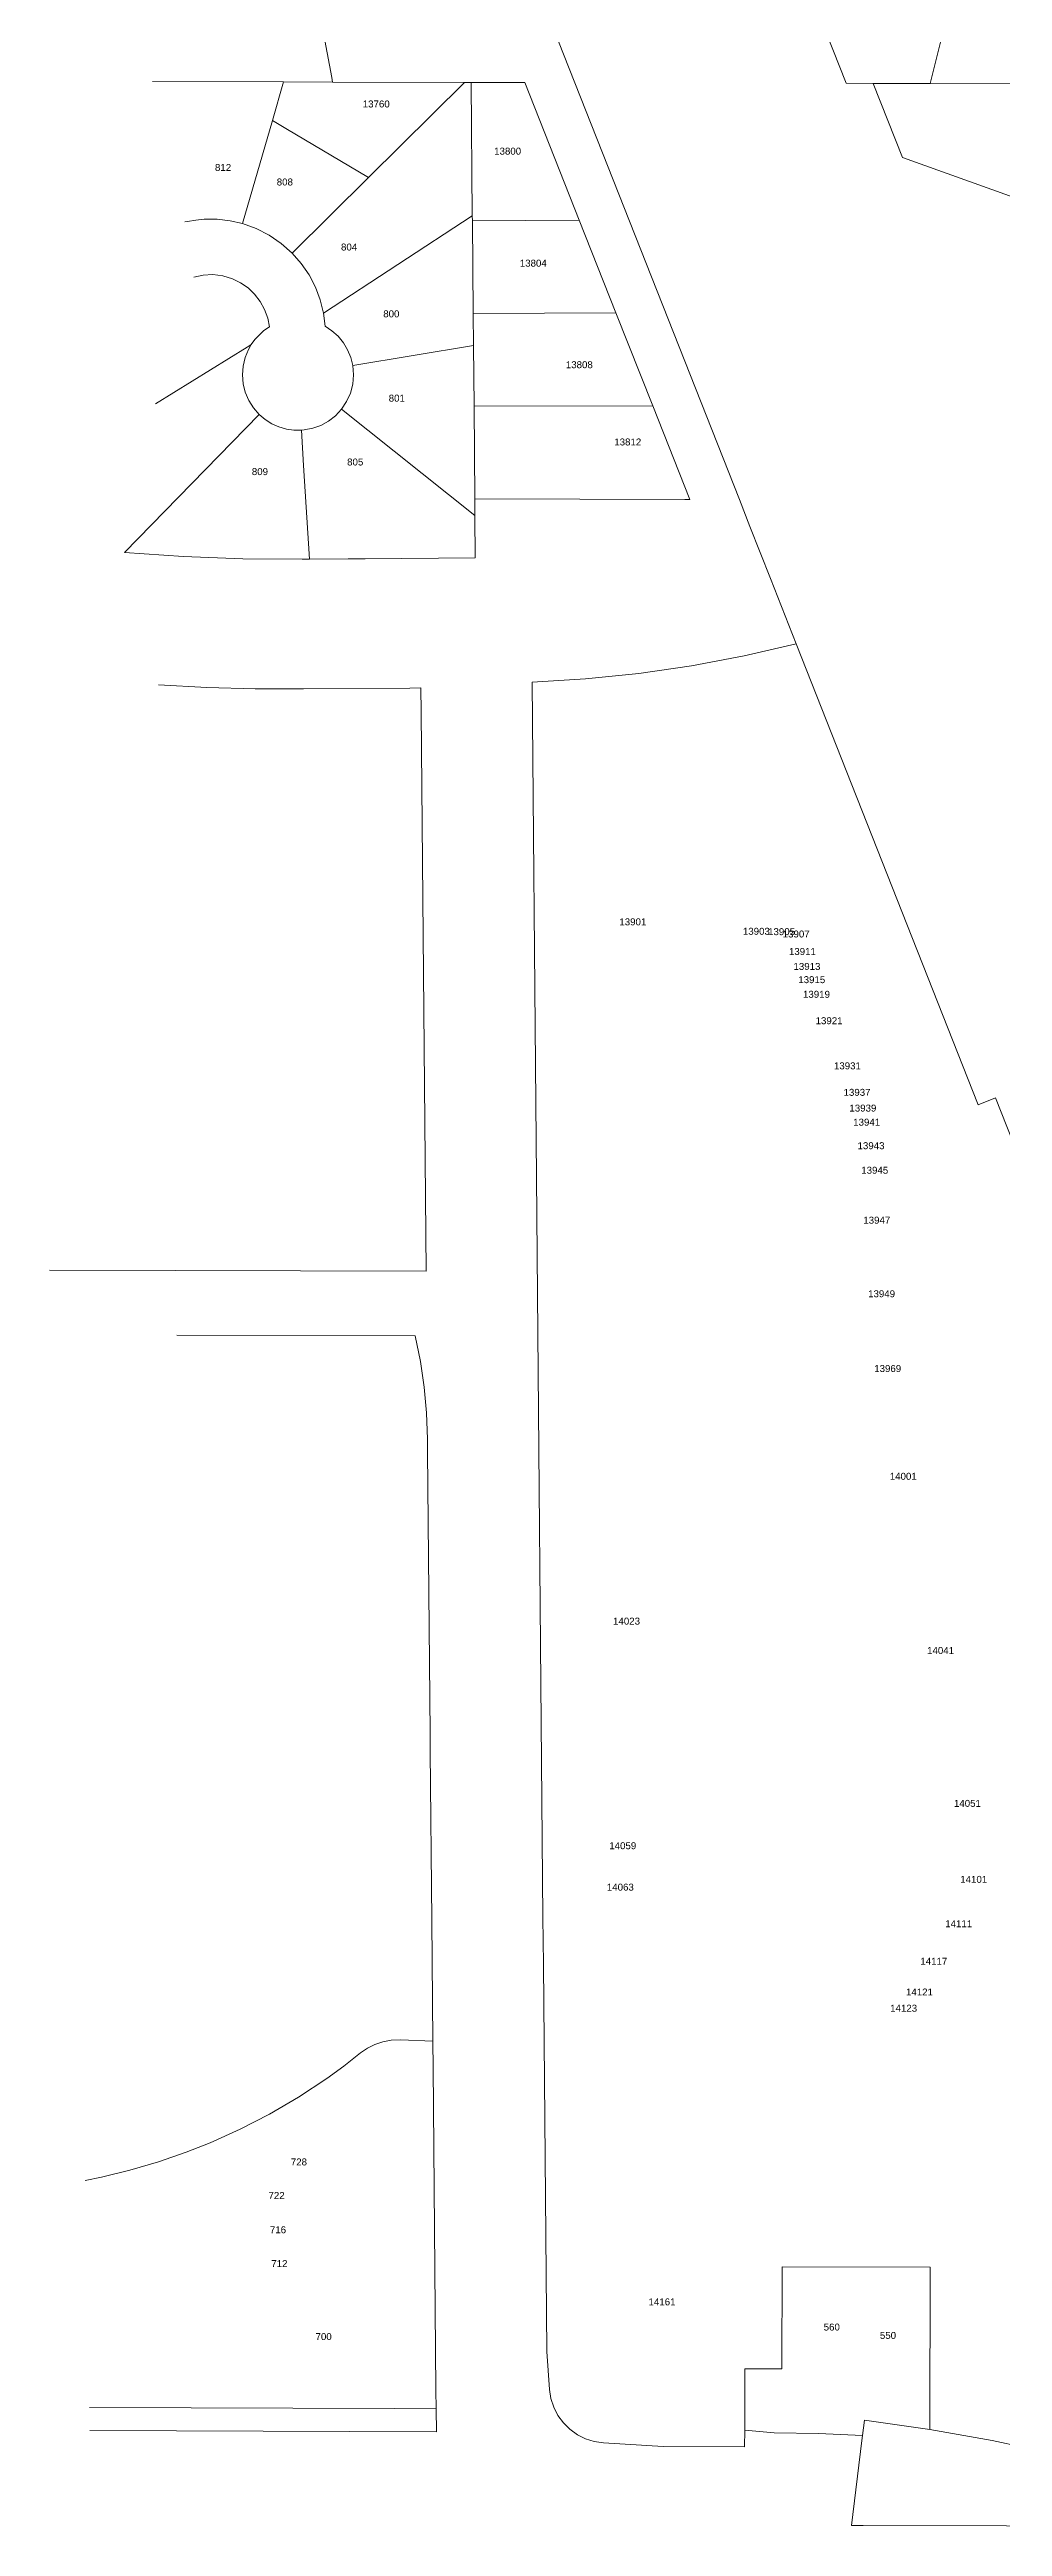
# Model space of a CAD drawing. Header units: feet. Extents: x 865220 to 2822444, y -2240498 to 975731.
# Drawn here: x 2809185 to 2810215, y 965543 to 968217 of the extents above; entities that cross this region are included whole.
import ezdxf
from ezdxf.enums import TextEntityAlignment as Align

# ---------------------------------------------------------------- set-up
doc = ezdxf.new("R2010")
doc.units = ezdxf.units.FT
doc.header["$LTSCALE"] = 0.015
doc.header["$MEASUREMENT"] = 0
doc.layers.add('Dakota County Addresses', color=7, linetype='Continuous')
doc.layers.add('Dakota County Parcels', color=7, linetype='Continuous')
doc.styles.add('Dimensions 100', font='arial.ttf')

# ---------------------------------------------------------------- blocks, each defined once
blk = doc.blocks.new('ACMAP_ANN_TEMPLATE_Dakota County Addresses')
at = {"layer": 'Dakota County Addresses', "style": 'Dimensions 100'}
blk.add_attdef('DakotaCountyAddress', text='', height=50, dxfattribs=at).set_placement((0, 0), align=Align.CENTER)

msp = doc.modelspace()

# ---------------------------------------------------------------- linework, layer by layer
at = {"layer": 'Dakota County Parcels', "lineweight": 5}
for p, q in [((2810136.3, 968179.7), (2810176.9, 968341.5)), ((2809468.6, 968301.3), (2809490.2, 968186.4)), ((2810009, 968273.2), (2810045.8, 968180.2)), ((2809729, 968240.8), (2809752.8, 968180.7)), ((2809296.8, 968181.9), (2809438.3, 968181.5)), ((2809426.2, 968139.9), (2809438.3, 968181.5)), ((2809438.3, 968181.5), (2809491.1, 968181.4)), ((2809490.2, 968186.4), (2809491.1, 968181.4)), ((2809491.1, 968181.4), (2809633.7, 968181)), ((2809529.9, 968078.3), (2809633.7, 968181)), ((2809633.7, 968181), (2809640.8, 968181)), ((2809640.8, 968181), (2809698.9, 968180.8)), ((2809642, 968037.1), (2809640.8, 968181)), ((2809698.9, 968180.8), (2809757.6, 968032.5)), ((2809752.8, 968180.7), (2809930.6, 967730.8)), ((2810045.8, 968180.2), (2810074.9, 968179.8)), ((2810074.9, 968179.8), (2810136.3, 968179.7)), ((2810074.9, 968179.8), (2810106.5, 968099.9)), ((2810136.3, 968179.7), (2810236.3, 968179.4)), ((2809394, 968028.7), (2809426.2, 968139.9)), ((2810106.5, 968099.9), (2810293, 968033.3)), ((2809447.6, 967996.9), (2809529.9, 968078.3)), ((2809481.4, 967931.8), (2809642, 968037.1)), ((2809642.1, 968031.5), (2809642, 968037.1)), ((2809642.1, 968031.5), (2809757.6, 968032.5)), ((2809643, 967931.5), (2809642.1, 968031.5)), ((2809757.6, 968032.5), (2809797.2, 967932.2)), ((2809483.1, 967917.9), (2809481.4, 967931.8)), ((2809643, 967931.5), (2809797.2, 967932.2)), ((2809797.2, 967932.2), (2809836.9, 967831.8)), ((2809643.3, 967897.2), (2809643, 967931.5)), ((2809401.7, 967897.1), (2809403.3, 967898.1)), ((2809512.9, 967875.4), (2809643.3, 967897.2)), ((2809643.9, 967831.5), (2809643.3, 967897.2)), ((2809500.7, 967828.3), (2809644.9, 967713.7)), ((2809643.9, 967831.5), (2809836.9, 967831.8)), ((2809644.8, 967731.5), (2809643.9, 967831.5)), ((2809836.9, 967831.8), (2809876.8, 967730.9)), ((2809266.5, 967673.7), (2809411.8, 967822.6)), ((2809644.8, 967731.5), (2809871.4, 967730.9)), ((2809644.9, 967713.7), (2809644.8, 967731.5)), ((2809871.4, 967730.9), (2809876.8, 967730.9)), ((2809930.6, 967730.8), (2809941.8, 967701.8)), ((2809645.3, 967667.9), (2809644.9, 967713.7)), ((2809458.3, 967666.3), (2809466.3, 967666.4)), ((2809991.9, 967575.1), (2810188.4, 967077.6)), ((2810188.4, 967077.6), (2810207, 967085)), ((2810207, 967085), (2810394.4, 966610.7)), ((2809185.5, 966899.2), (2809592.2, 966898.2)), ((2809322.9, 966828.9), (2809580.4, 966828.2)), ((2809593.8, 966703.4), (2809593.6, 966716.9)), ((2809599.5, 966067), (2809564.4, 966068.5)), ((2809976.3, 965713.4), (2809976.5, 965823.3)), ((2809976.5, 965823.3), (2810136.5, 965823)), ((2810136.5, 965823), (2810136.1, 965648)), ((2809725.5, 965691.2), (2809722.5, 965732)), ((2809936.2, 965647.3), (2809936.3, 965713.4)), ((2809936.3, 965713.4), (2809976.3, 965713.4)), ((2809603.2, 965645.3), (2809603, 965670.3)), ((2809229, 965646.7), (2809603.2, 965645.3)), ((2809783.7, 965633.5), (2809848, 965629.4)), ((2809936.1, 965629.3), (2809936.2, 965647.3)), ((2809936.2, 965647.3), (2809968.1, 965644.4)), ((2810062.8, 965636.1), (2810051.6, 965544.3)), ((2810136.1, 965648), (2810065.4, 965657.9)), ((2809848, 965629.4), (2809936.1, 965629.3))]:
    msp.add_line(p, q, dxfattribs=at)
for points in [[(2809426.2, 968139.9), (2809442.6, 968130.2), (2809518.4, 968085.1), (2809529.9, 968078.3)], [(2809394, 968028.7), (2809380.4, 968031.8), (2809366.5, 968033.4), (2809352.6, 968033.4), (2809343.4, 968032.5), (2809334.4, 968031), (2809331.7, 968030.4)], [(2809447.6, 967996.9), (2809435.8, 968007.3), (2809422.8, 968016.2), (2809408.8, 968023.4), (2809394, 968028.7)], [(2809481.4, 967931.8), (2809477.9, 967946.3), (2809472.6, 967960.2), (2809465.8, 967973.4), (2809457.4, 967985.7), (2809447.6, 967996.9)], [(2809423, 967917.1), (2809421.1, 967926.7), (2809417.8, 967936), (2809413, 967944.6), (2809407, 967952.4), (2809399.9, 967959.2), (2809391.9, 967964.8), (2809383, 967969.1), (2809372.6, 967972.2), (2809361.8, 967973.6), (2809351.4, 967973.1), (2809341.2, 967970.9)], [(2809423, 967917.1), (2809417.1, 967913.1), (2809411.8, 967908.4), (2809407.3, 967903.5), (2809403.3, 967898.1)], [(2809512.9, 967875.4), (2809510.8, 967884.1), (2809507.4, 967892.4), (2809502.8, 967900.1), (2809497.2, 967907), (2809490.5, 967913), (2809483.1, 967917.9)], [(2809300, 967834.3), (2809399.1, 967895.4), (2809401.7, 967897.1)], [(2809403.3, 967898.1), (2809400.3, 967892.8), (2809396.7, 967884), (2809394.5, 967874.8), (2809393.8, 967865.3), (2809394.6, 967855.8), (2809396.8, 967846.6), (2809400.6, 967837.9), (2809405.6, 967829.8), (2809411.8, 967822.6)], [(2809500.7, 967828.3), (2809506.3, 967836.6), (2809510.4, 967845.8), (2809512.9, 967855.5), (2809513.8, 967865.4), (2809512.9, 967875.4)], [(2809457.5, 967805.7), (2809460.4, 967805.9), (2809469.7, 967807.7), (2809478.5, 967810.9), (2809486.8, 967815.5), (2809494.3, 967821.3), (2809500.7, 967828.3)], [(2809411.8, 967822.6), (2809418.3, 967817.2), (2809425.4, 967812.7), (2809433.1, 967809.2), (2809441.3, 967806.9), (2809449.4, 967805.7), (2809457.5, 967805.7)], [(2809457.5, 967805.7), (2809459.9, 967767.7), (2809466.3, 967666.4)], [(2809941.8, 967701.8), (2809964.1, 967645.6), (2809991.9, 967575.1)], [(2809266.5, 967673.7), (2809330.3, 967669.3), (2809394.3, 967666.8), (2809458.3, 967666.3)], [(2809466.3, 967666.4), (2809508.1, 967666.7), (2809526.3, 967666.9), (2809645.3, 967667.9)], [(2809706.6, 967533.7), (2809764.2, 967537.2), (2809821.7, 967543.1), (2809878.9, 967551.4), (2809935.6, 967562), (2809991.9, 967575.1)], [(2809722.5, 965732), (2809718.8, 966150.1), (2809718.3, 966200.6), (2809711.3, 966999.8), (2809710.6, 967079.7), (2809706.6, 967533.7)], [(2809303.2, 967530.7), (2809355.3, 967528), (2809407.4, 967526.5), (2809459.6, 967526.4)], [(2809459.6, 967526.4), (2809574.5, 967527.4), (2809586.6, 967527.5)], [(2809592.2, 966898.2), (2809586.8, 967501.5), (2809586.6, 967527.5)], [(2809593.6, 966716.9), (2809592.6, 966745), (2809590.1, 966772.9), (2809586, 966800.7), (2809580.4, 966828.2)], [(2809596.6, 966389.5), (2809596.5, 966399.5), (2809593.8, 966703.4)], [(2809599.5, 966067), (2809598.3, 966197.5), (2809596.7, 966379.5), (2809596.6, 966389.5)], [(2809564.4, 966068.5), (2809554.5, 966068.1), (2809545.5, 966066.4), (2809536.9, 966063.5), (2809528.8, 966059.5), (2809521.3, 966054.3)], [(2809599.7, 966045.2), (2809599.5, 966059.7), (2809599.5, 966067)], [(2809521.3, 966054.3), (2809503.3, 966040.2), (2809484.8, 966026.8), (2809454.4, 966006.7), (2809422.9, 965988.3), (2809391.2, 965972), (2809358.8, 965957.3), (2809333.1, 965947.1), (2809303, 965936.7), (2809272.4, 965927.7), (2809241.5, 965920.2), (2809224.1, 965916.6)], [(2809603, 965670.3), (2809603, 965670.3), (2809602.8, 965690.3), (2809599.7, 966038.9), (2809599.7, 966045.2)], [(2809725.5, 965691.2), (2809727, 965681.4), (2809730, 965671.9), (2809734.5, 965663.1), (2809740.4, 965655.1), (2809747.4, 965648.1), (2809755.5, 965642.3), (2809764.4, 965637.9), (2809773.8, 965635), (2809783.7, 965633.5)], [(2809228.8, 965671.7), (2809558, 965670.4), (2809603, 965670.3)], [(2809968.1, 965644.4), (2810015.8, 965643.5), (2810063.4, 965641.5)], [(2810062.8, 965636.1), (2810063.4, 965641.5), (2810065.4, 965657.9)], [(2810376.6, 965594.2), (2810336.7, 965605.3), (2810270.4, 965621.8), (2810203.5, 965636.1), (2810136.1, 965648)], [(2810051.6, 965544.3), (2810064.1, 965544.3), (2810528.1, 965543.2)]]:
    msp.add_lwpolyline(points, dxfattribs=at)

# ---------------------------------------------------------------- block references
at = {"layer": 'Dakota County Addresses', "lineweight": 5, "xscale": 0.15, "yscale": 0.15, "zscale": 0.15}
for p, values in [((2809538.3, 968154), {'DakotaCountyAddress': '13760'}), ((2809372.9, 968085.5), {'DakotaCountyAddress': '812'}), ((2809680.2, 968103.1), {'DakotaCountyAddress': '13800'}), ((2809439.6, 968069.8), {'DakotaCountyAddress': '808'}), ((2809509, 967999.6), {'DakotaCountyAddress': '804'}), ((2809707.9, 967982.2), {'DakotaCountyAddress': '13804'}), ((2809554.6, 967927.5), {'DakotaCountyAddress': '800'}), ((2809757.6, 967872.6), {'DakotaCountyAddress': '13808'}), ((2809560.5, 967836.5), {'DakotaCountyAddress': '801'}), ((2809515.6, 967767.6), {'DakotaCountyAddress': '805'}), ((2809809.9, 967789.2), {'DakotaCountyAddress': '13812'}), ((2809412.7, 967757.2), {'DakotaCountyAddress': '809'}), ((2809815.4, 967271.3), {'DakotaCountyAddress': '13901'}), ((2809948.8, 967261.1), {'DakotaCountyAddress': '13903'}), ((2809976, 967260.7), {'DakotaCountyAddress': '13905'}), ((2809991.8, 967258.2), {'DakotaCountyAddress': '13907'}), ((2809998.5, 967239.3), {'DakotaCountyAddress': '13911'}), ((2810003.4, 967223.2), {'DakotaCountyAddress': '13913'}), ((2810008.6, 967208.9), {'DakotaCountyAddress': '13915'}), ((2810013.7, 967193.1), {'DakotaCountyAddress': '13919'}), ((2810027.3, 967164.6), {'DakotaCountyAddress': '13921'}), ((2810047.1, 967115.9), {'DakotaCountyAddress': '13931'}), ((2810057.5, 967087.3), {'DakotaCountyAddress': '13937'}), ((2810063.8, 967070.3), {'DakotaCountyAddress': '13939'}), ((2810067.9, 967055.1), {'DakotaCountyAddress': '13941'}), ((2810072.6, 967029.7), {'DakotaCountyAddress': '13943'}), ((2810076.6, 967003.2), {'DakotaCountyAddress': '13945'}), ((2810078.8, 966949.3), {'DakotaCountyAddress': '13947'}), ((2810084, 966869.9), {'DakotaCountyAddress': '13949'}), ((2810090.6, 966789.2), {'DakotaCountyAddress': '13969'}), ((2810107.4, 966672.9), {'DakotaCountyAddress': '14001'}), ((2809808.6, 966516.6), {'DakotaCountyAddress': '14023'}), ((2810147.7, 966484.9), {'DakotaCountyAddress': '14041'}), ((2810176.7, 966319.9), {'DakotaCountyAddress': '14051'}), ((2809804.5, 966274.2), {'DakotaCountyAddress': '14059'}), ((2809801.9, 966229.5), {'DakotaCountyAddress': '14063'}), ((2810183.5, 966237.9), {'DakotaCountyAddress': '14101'}), ((2810167.3, 966190), {'DakotaCountyAddress': '14111'}), ((2810140.4, 966149.5), {'DakotaCountyAddress': '14117'}), ((2810124.9, 966116.3), {'DakotaCountyAddress': '14121'}), ((2810107.8, 966098.8), {'DakotaCountyAddress': '14123'}), ((2809454.8, 965932.9), {'DakotaCountyAddress': '728'}), ((2809430.7, 965896.7), {'DakotaCountyAddress': '722'}), ((2809432.2, 965859.7), {'DakotaCountyAddress': '716'}), ((2809433.7, 965823.2), {'DakotaCountyAddress': '712'}), ((2809846.9, 965781.9), {'DakotaCountyAddress': '14161'}), ((2809481.5, 965744.4), {'DakotaCountyAddress': '700'}), ((2810030.2, 965754.7), {'DakotaCountyAddress': '560'}), ((2810090.9, 965745.7), {'DakotaCountyAddress': '550'})]:
    msp.add_blockref('ACMAP_ANN_TEMPLATE_Dakota County Addresses', p, dxfattribs=at).add_auto_attribs(values)

doc.saveas('drawing.dxf')
